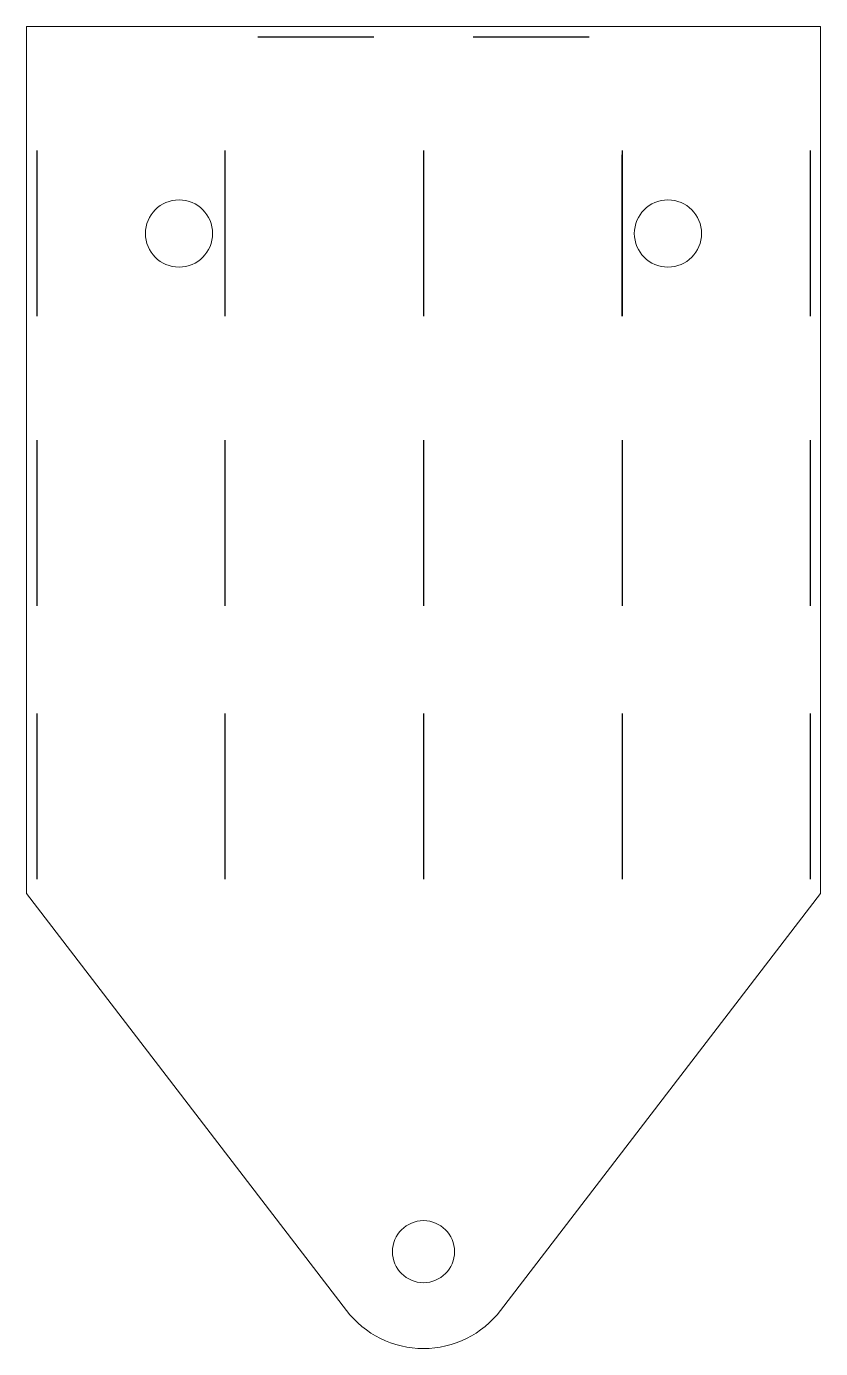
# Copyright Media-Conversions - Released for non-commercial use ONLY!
# Model space of a CAD drawing. Header units: inches. Extents: x 7.65 to 12.45, y 11.47 to 19.45.
import ezdxf

# ---------------------------------------------------------------- set-up
doc = ezdxf.new("R2010")
doc.units = ezdxf.units.IN
doc.header["$MEASUREMENT"] = 0
doc.layers.add('VISIBLE', color=7, linetype='Continuous', lineweight=0)

msp = doc.modelspace()

# ---------------------------------------------------------------- linework, layer by layer
for p, q in [((9.0496, 19.3919), (9.7496, 19.3919)), ((10.3496, 19.3919), (11.0496, 19.3919)), ((7.7146, 18.7064), (7.7146, 17.7064)), ((8.8496, 18.7064), (8.8496, 17.7064)), ((10.0496, 18.7064), (10.0496, 17.7064)), ((11.2496, 18.7064), (11.2496, 17.7064)), ((11.2496, 17.7064), (11.2496, 18.6786)), ((12.3846, 18.7064), (12.3846, 17.7064)), ((7.7146, 16.9564), (7.7146, 15.9564)), ((8.8496, 16.9564), (8.8496, 15.9564)), ((10.0496, 16.9564), (10.0496, 15.9564)), ((11.2496, 16.9564), (11.2496, 15.9564)), ((12.3846, 16.9564), (12.3846, 15.9564)), ((7.7146, 15.3064), (7.7146, 14.3064)), ((8.8496, 15.3064), (8.8496, 14.3064)), ((10.0496, 15.3064), (10.0496, 14.3064)), ((11.2496, 15.3064), (11.2496, 14.3064)), ((12.3846, 15.3064), (12.3846, 14.3064))]:
    msp.add_line(p, q)
at = {"layer": 'VISIBLE'}
for p, q in [((7.6521, 19.4544), (7.6521, 18.7064)), ((9.0496, 19.4544), (7.6521, 19.4544)), ((9.0496, 19.4544), (9.7496, 19.4544)), ((10.3496, 19.4544), (9.7496, 19.4544)), ((10.3496, 19.4544), (11.0496, 19.4544)), ((12.4471, 19.4544), (11.0496, 19.4544)), ((12.4471, 18.7064), (12.4471, 19.4544)), ((7.6521, 17.7064), (7.6521, 18.7064)), ((12.4471, 18.7064), (12.4471, 17.7064)), ((7.6521, 17.7064), (7.6521, 16.9564)), ((12.4471, 16.9564), (12.4471, 17.7064)), ((7.6521, 15.9564), (7.6521, 16.9564)), ((12.4471, 16.9564), (12.4471, 15.9564)), ((7.6521, 15.9564), (7.6521, 15.3064)), ((12.4471, 15.3064), (12.4471, 15.9564)), ((7.6521, 14.3064), (7.6521, 15.3064)), ((12.4471, 15.3064), (12.4471, 14.3064)), ((7.6521, 14.3064), (7.6521, 14.2211)), ((12.4471, 14.2211), (12.4471, 14.3064)), ((7.6521, 14.2211), (9.5843, 11.704)), ((10.5149, 11.704), (12.4471, 14.2211))]:
    msp.add_line(p, q, dxfattribs=at)
for centre, radius in [((8.5736, 18.2044), 0.203), ((11.5256, 18.2044), 0.203), ((10.0496, 12.0584), 0.1875)]:
    msp.add_circle(centre, radius, dxfattribs=at)
msp.add_arc((10.0496, 12.0585), 0.585, 217.3083, 322.6917, dxfattribs=at)

doc.saveas('drawing.dxf')
